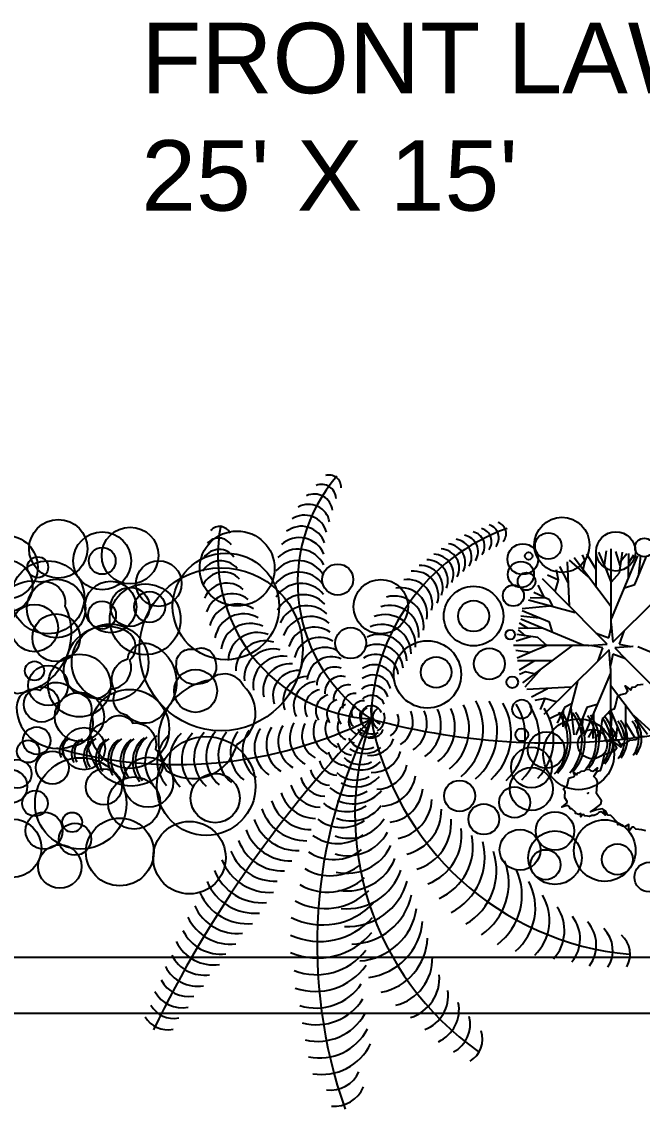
# Model space of a CAD drawing. Header units: inches. Extents: x 0 to 2330, y 0 to 1444.
# Drawn here: x 776.1 to 842.5, y 325.4 to 441.8 of the extents above; entities that cross this region are included whole.
import ezdxf

# ---------------------------------------------------------------- set-up
doc = ezdxf.new("R2010")
doc.units = ezdxf.units.IN
doc.header["$MEASUREMENT"] = 0
for name, color, linetype in [('BOUNDRY WALL', 41, 'Continuous'), ('dIMENSIONS', 40, 'Continuous'), ('Plants', 92, 'Continuous')]:
    doc.layers.add(name, color=color, linetype=linetype)
doc.styles.get("Standard").update_dxf_attribs({"font": 'arial.ttf'})

# ---------------------------------------------------------------- blocks, each defined once
blk = doc.blocks.new('18')
at = {"layer": 'Plants'}
for p, q in [((5985.2, 13055.44), (5963.12, 13084.8)), ((5969.63, 13083.03), (5968.07, 13086.62)), ((5976.28, 13077.76), (5970.76, 13086.88)), ((5976.28, 13067.23), (5976.28, 13087.84)), ((5982.37, 13077.61), (5977.84, 13088.14)), ((5981.23, 13080.4), (5982.37, 13088.95)), ((5985.27, 13043.75), (5985.27, 13090.16)), ((5985.36, 13048.28), (6001.15, 13085.92)), ((5990.62, 13080.12), (5987.99, 13088.61)), ((5990.22, 13075.73), (5991.99, 13088.18)), ((5991.18, 13083.09), (5994.62, 13087.33)), ((5995.48, 13072.76), (5995.74, 13087.33)), ((5995.59, 13081.53), (5998.67, 13086.63)), ((5999.33, 13068.8), (6006.01, 13085.07)), ((6001.71, 13075.02), (6002.83, 13085.92)), ((5959.58, 13069.97), (5954.63, 13079.53)), ((5960.43, 13055.99), (5959.16, 13082.32)), ((5971.61, 13073.46), (5960.43, 13083.43)), ((5968.5, 13077.86), (5969.63, 13083.03)), ((5976.28, 13039.79), (5944.16, 13072.19)), ((5947.27, 13074.42), (5947.27, 13074.42)), ((5953.78, 13071.48), (5947.27, 13074.42)), ((5951.8, 13064.7), (5953.78, 13071.48)), ((5953.78, 13071.48), (5952.65, 13077.61)), ((5985.2, 13070.52), (5982.37, 13077.61)), ((5985.36, 13070.35), (5990.22, 13075.73)), ((5992.7, 13040.92), (6025.1, 13073.04)), ((5945.29, 13061.41), (5941.75, 13068.45)), ((5993.26, 13066.96), (5999.33, 13068.8)), ((5963.83, 13051.99), (5935.95, 13059.44)), ((5946.42, 13060.7), (5936.8, 13060.85)), ((5948.4, 13059.74), (5939.07, 13064.14)), ((5950.67, 13055.59), (5948.4, 13059.74)), ((5948.4, 13055.99), (5932.13, 13054.32)), ((5948.4, 13046.42), (5932.13, 13053.11)), ((5935.67, 13042.68), (5930.57, 13045.77)), ((5942.18, 13048.8), (5931.28, 13049.92)), ((5968.92, 13032.45), (5931.28, 13048.25)), ((5950.24, 13040.35), (5948.4, 13046.42)), ((5941.47, 13037.31), (5929.02, 13039.08)), ((5944.44, 13042.58), (5929.87, 13042.83)), ((5934.11, 13038.27), (5929.87, 13041.72)), ((5976.28, 13039.79), (5983.92, 13037.01)), ((5982.79, 13033.26), (5976.28, 13039.79)), ((5983.92, 13037.01), (5985.19, 13042.95)), ((5985.29, 13045.21), (5986.17, 13034.41)), ((5986.17, 13034.41), (5992.7, 13040.92)), ((5992.7, 13040.92), (5989.91, 13033.28)), ((5937.08, 13037.72), (5928.59, 13035.08)), ((5946.85, 13032.45), (5941.47, 13037.31)), ((5971.99, 13032.38), (5982.79, 13033.26)), ((5989.91, 13033.28), (5995.86, 13032.01)), ((5971.68, 13032.37), (5927.04, 13032.37)), ((5936.81, 13028.33), (5928.25, 13029.46)), ((5939.59, 13029.46), (5929.06, 13024.93)), ((5961.77, 13032.29), (5932.4, 13010.21)), ((5946.68, 13032.29), (5939.59, 13029.46)), ((5980.19, 13031.01), (5974.25, 13032.28)), ((5977.41, 13023.37), (5980.19, 13031.01)), ((5983.94, 13029.88), (5977.41, 13023.37)), ((5984.82, 13019.09), (5983.94, 13029.88)), ((5986.19, 13027.29), (5984.92, 13021.34)), ((5993.83, 13024.5), (5986.19, 13027.29)), ((5998.12, 13031.91), (5987.32, 13031.03)), ((5987.32, 13031.03), (5993.83, 13024.5)), ((6001.19, 13031.84), (6038.83, 13016.05)), ((5949.97, 13023.37), (5929.36, 13023.37)), ((5939.44, 13023.37), (5930.33, 13017.85)), ((5977.41, 13023.37), (5945.01, 12991.25)), ((5993.83, 13024.5), (6025.95, 12992.1)), ((5934.17, 13016.72), (5930.58, 13015.17)), ((5943.74, 13018.7), (5933.77, 13007.52)), ((5939.34, 13015.59), (5934.17, 13016.72)), ((5984.75, 13016.01), (5968.95, 12978.37)), ((5984.83, 13018.77), (5984.83, 12974.13)), ((5961.21, 13007.52), (5934.88, 13006.25)), ((5947.24, 13006.68), (5937.67, 13001.72)), ((5965.21, 13010.92), (5957.77, 12983.04)), ((5984.91, 13008.86), (6006.99, 12979.49)), ((5945.72, 13000.87), (5939.59, 12999.74)), ((5945.72, 13000.87), (5942.78, 12994.36)), ((5952.5, 12998.89), (5945.72, 13000.87)), ((5942.78, 12994.36), (5942.78, 12994.36)), ((5957.46, 12995.5), (5953.06, 12986.16)), ((5961.61, 12997.76), (5957.46, 12995.5)), ((5961.21, 12995.5), (5962.88, 12979.22)), ((5970.78, 12995.5), (5964.09, 12979.22)), ((5976.85, 12997.34), (5970.78, 12995.5)), ((5984.75, 12993.94), (5979.89, 12988.56)), ((5984.91, 12993.77), (5987.74, 12986.68)), ((5993.83, 12997.06), (5993.83, 12976.46)), ((5955.79, 12992.38), (5948.75, 12988.85)), ((5956.5, 12993.52), (5956.35, 12983.89)), ((5968.4, 12989.27), (5967.28, 12978.37)), ((5974.63, 12991.53), (5974.37, 12976.96)), ((5979.89, 12988.56), (5978.12, 12976.11)), ((5998.5, 12990.83), (6009.68, 12980.86)), ((5974.52, 12982.76), (5971.44, 12977.67)), ((5978.93, 12981.2), (5975.49, 12976.96)), ((5979.49, 12984.18), (5982.12, 12975.69)), ((5987.74, 12986.68), (5992.27, 12976.15)), ((5988.88, 12983.9), (5987.74, 12975.34)), ((5993.83, 12986.53), (5999.35, 12977.42)), ((6001.61, 12986.43), (6000.48, 12981.27)), ((6000.48, 12981.27), (6002.04, 12977.67))]:
    blk.add_line(p, q, dxfattribs=at)
for points in [[(5630.69, 13003.67, -0.520567), (5618.69, 13046.93, -0.520567), (5644.68, 13070.49, -0.520567), (5659.3, 13056.02, -0.520567)], [(5659.76, 13023.18, 0.520567), (5670.94, 13003.9, 0.520567), (5686.49, 13006.58, 0.520567), (5698.04, 13023.83, 0.520567), (5696.22, 13040.83, 0.520567)], [(5718.64, 12992.97, -0.520567), (5696.46, 12990.81, -0.520567), (5689.56, 13005, -0.520567), (5696.84, 13024.44, -0.520567), (5711.71, 13032.88, -0.520567)], [(5740.28, 13009.62, -0.520567), (5725.82, 13021.3, -0.520567), (5736.9, 13030.01, -0.520567), (5748.71, 13024.15, -0.520567)], [(5719.75, 12957.97, 0.520567), (5761.89, 12973.46, 0.520567), (5765.87, 13008.32, 0.520567), (5745.58, 13011.75, 0.520567)], [(5663.67, 12972.55, 0.520567), (5675.09, 12991.69, 0.520567), (5665.19, 13003.98, 0.520567), (5644.5, 13005.7, 0.520567), (5630.53, 12995.85, 0.520567)], [(5675.24, 12966.61, -0.520567), (5684.12, 12987.05, -0.520567), (5699.88, 12986.19, -0.520567), (5713.34, 12970.38, -0.520567), (5713.49, 12953.29, -0.520567)]]:
    blk.add_lwpolyline(points, format="xyb", close=True, dxfattribs=at)
for points in [[(5991.9, 12973.17), (5990.7, 12973.36), (5989.57, 12975.47), (5988.12, 12976.4), (5985.34, 12975.82), (5982.45, 12974.92), (5984.56, 12976.35), (5987.33, 12978.54), (5987.65, 12980.18), (5985.29, 12983.62), (5985.39, 12985.77), (5985.7, 12989.25), (5985.25, 12990.5), (5984.02, 12991.84), (5985.67, 12994.3), (5987.22, 12994.6), (5987.88, 12996.5), (5989.18, 13002.37), (5991.06, 13003.17), (5993.73, 13003.9), (5995.06, 13005.41), (5993.48, 13008.31), (5996.95, 13005.75), (5997.82, 13007.59), (5999.83, 13007.79), (6001.15, 13009.07), (6004.27, 13009.46)], [(6005.95, 12921.86), (6003.58, 12922.58), (5999.97, 12922.89), (5998.71, 12924.2), (5997.73, 12924.01), (5995.66, 12921.51), (5995.77, 12925.64), (5993.42, 12924.35), (5992.02, 12924.69), (5989.93, 12925.63), (5989.1, 12925.55), (5989.09, 12926.98), (5985.03, 12930.98), (5983.22, 12931.28), (5981.81, 12933.91), (5979.99, 12935.07), (5976.52, 12934.35), (5972.91, 12933.22), (5975.54, 12935.01), (5979, 12937.75), (5979.41, 12939.8), (5976.46, 12944.1), (5976.58, 12946.79), (5976.97, 12951.13), (5976.4, 12952.7), (5974.86, 12954.37), (5976.93, 12957.44), (5978.88, 12957.83), (5979.69, 12960.21), (5981.32, 12967.54), (5983.67, 12968.54), (5987.01, 12969.45), (5988.66, 12971.33), (5986.69, 12974.96), (5991.03, 12971.76), (5992.12, 12974.07), (5994.63, 12974.31), (5996.29, 12975.91), (6000.18, 12976.4), (6002.95, 12978.3), (6006.01, 12978.12)], [(5981.03, 12934.38), (5980.6, 12933.81), (5981.66, 12931.18), (5979.7, 12933.09), (5979.15, 12933.23), (5977.9, 12932.82), (5976.93, 12931.91), (5975.06, 12931.15), (5973.6, 12931.15), (5972.28, 12930.4), (5971.09, 12930.76), (5969.29, 12930.91), (5968.66, 12931.57), (5968.17, 12931.47), (5967.13, 12930.22), (5967.19, 12932.28), (5966.01, 12931.64), (5965.32, 12931.81), (5964.27, 12932.28), (5963.85, 12932.24), (5963.85, 12932.96), (5961.82, 12934.96), (5960.91, 12935.11), (5960.21, 12936.42), (5959.3, 12937), (5957.56, 12936.64), (5955.76, 12936.08), (5957.07, 12936.97), (5958.8, 12938.34), (5959.01, 12939.37), (5957.53, 12941.52), (5957.59, 12942.86), (5957.79, 12945.03), (5957.5, 12945.82), (5956.73, 12946.65), (5957.77, 12948.19), (5958.74, 12948.38), (5959.15, 12949.57), (5959.96, 12953.24), (5961.14, 12953.74), (5962.81, 12954.19), (5963.64, 12955.13), (5962.65, 12956.95), (5964.82, 12955.34), (5965.37, 12956.5), (5966.62, 12956.62), (5967.45, 12957.42), (5969.39, 12957.66), (5970.78, 12958.61), (5972.31, 12958.53), (5972.87, 12957.82), (5974.19, 12957.57), (5975.58, 12958.37), (5977.1, 12959.58), (5976.48, 12958.22), (5976.65, 12956.93)]]:
    blk.add_lwpolyline(points, dxfattribs=at)
blk.add_lwpolyline([(5971.35, 12944.66), (5971.77, 12944.55), (5971.36, 12944.23)], close=True, dxfattribs=at)
for centre, radius in [((5655.41, 13090.17), 17.46), ((5955.84, 13092.47), 16.48), ((5624.07, 13079.14), 19.08), ((5681.59, 13082.95), 17.3), ((5698.25, 13086.13), 16.96), ((5762.1, 13078.39), 22.35), ((5947.66, 13091.84), 7.86), ((5987.99, 13088.61), 11.71), ((5681.59, 13082.95), 8.03), ((5932.53, 13083.96), 9.19), ((6005.02, 13090.91), 5.55), ((5643.15, 13079.14), 6.21), ((5755.42, 13055.77), 31.79), ((5935.99, 13085.85), 2.2), ((5624.47, 13067.94), 15.57), ((5649.17, 13061.2), 21.74), ((5715.33, 13069.44), 13.62), ((5752.53, 13030.23), 48.66), ((5822.08, 13071.76), 9.26), ((5931.4, 13074.84), 7.77), ((5654.15, 13054.53), 17.44), ((5847.81, 13055.61), 16.21), ((5934.73, 13070.73), 5.29), ((5686.6, 13055.45), 15.37), ((5707.25, 13048.05), 21.13), ((5698.25, 13055.45), 11.66), ((5903.13, 13050.01), 17.76), ((5926.87, 13062.23), 6.3), ((5681.49, 13050.62), 8.33), ((5709.91, 13055.45), 9.21), ((5903.13, 13050.01), 9.26), ((5641.16, 13042.89), 14.11), ((5654.15, 13037.08), 14.23), ((5686.31, 13022.34), 22.9), ((5829.81, 13033.91), 9.26), ((5924.98, 13038.92), 2.83), ((5875.58, 13015.23), 20.08), ((5668, 13008.59), 18.69), ((5912.56, 13021.54), 9.26), ((5641.2, 13017.32), 5.73), ((5649.31, 13008.59), 11.92), ((5880.8, 13016.5), 9.19), ((5737.27, 13005.42), 12.83), ((5926.24, 13010.57), 3.46), ((5645.41, 12997.33), 10.52), ((5668, 12989.91), 14.68), ((5698.02, 12982.72), 23.54), ((5931.9, 12994.51), 5.66), ((5965.85, 12967.56), 21.1), ((5642.51, 12975.7), 8.19), ((5670.76, 12970.91), 12.55), ((5931.9, 12979.2), 3.82), ((5946.48, 12970.11), 10.91), ((5974.09, 12973.63), 8.75), ((5637.41, 12969.3), 6.68), ((5743.62, 12948.65), 29.47), ((5651.89, 12959.65), 9.82), ((5937.64, 12959.74), 12.14), ((5630.92, 12955.9), 8.53), ((5668.79, 12938.27), 27.26), ((5709.05, 12950.89), 14.94), ((5626.86, 12948.4), 10.07), ((5682.56, 12948.13), 10.76), ((5748.97, 12941.44), 14.7), ((5937.64, 12946.9), 12.84), ((5700.67, 12938.53), 15.56), ((5894.77, 12942.74), 9.26), ((5927.59, 12938.9), 9.26), ((5641.53, 12938.27), 7.63), ((5909.27, 12928.85), 9.19), ((5627.9, 12911.53), 17.44), ((5646.92, 12922), 11.05), ((5663.67, 12927.04), 5.9), ((5692.11, 12909.32), 20.21), ((5951.7, 12921.82), 11.52), ((5665.35, 12916.91), 9.6), ((5733.66, 12905.89), 21.63), ((5930.84, 12910.58), 12.18), ((5981.4, 12910.16), 18.38), ((5951.7, 12905.87), 15.95), ((5656.36, 12900.6), 12.95), ((5946.05, 12901.73), 8.95), ((5988.93, 12904.9), 9.19), ((6007.93, 12894.3), 8.84)]:
    blk.add_circle(centre, radius, dxfattribs=at)
for centre, radius, start, end in [((5895.84, 13070.09), 97.67, 139.56689, 236.56633), ((5816.95, 13126.86), 7.25, 358.0698, 107.33061), ((5812.42, 13119.9), 8.7, 2.11147, 111.37228), ((5808.16, 13111.94), 10.88, 6.15313, 115.41395), ((5804.75, 13103.98), 12.69, 10.1948, 119.45561), ((5848.28, 13086.05), 97.67, 169.33398, 266.33343), ((5802.36, 13096.78), 13.42, 14.23647, 123.49728), ((5910.2, 13096.76), 8.01, 319.96905, 73.31584), ((5915.45, 13099.2), 7.09, 317.69632, 71.04311), ((5751.6, 13096.16), 7.25, 27.83689, 137.09771), ((5800.45, 13089.07), 14.51, 18.27813, 127.53895), ((5964.91, 12986.79), 122.9, 109.8929, 179.1654), ((5895.97, 13088.52), 9.85, 326.78723, 80.13402), ((5901.08, 13091.75), 8.67, 324.5145, 77.86129), ((5906, 13094.56), 7.88, 322.24178, 75.58856), ((5751.12, 13087.87), 8.7, 31.87856, 141.13937), ((5799.1, 13080.87), 15.96, 22.3198, 131.58061), ((5887.13, 13082), 11.08, 331.33268, 84.67947), ((5891.31, 13085.24), 10.67, 329.05996, 82.40674), ((5751.38, 13078.85), 10.88, 35.92023, 145.18104), ((5798.47, 13072.94), 17.05, 26.36147, 135.62228), ((5879.21, 13075), 11.9, 335.87814, 89.22493), ((5883.1, 13078.59), 11.49, 333.60541, 86.9522), ((5752.37, 13070.24), 12.69, 39.96189, 149.22271), ((5798.5, 13065.71), 17.41, 30.40313, 139.66395), ((5871.56, 13066.98), 13.23, 340.42359, 93.77038), ((5875.48, 13071.25), 12.31, 338.15087, 91.49765), ((5753.87, 13062.81), 13.42, 44.00356, 153.26437), ((5799.05, 13058.86), 17.41, 34.4448, 143.70561), ((5863.83, 13057.17), 14.71, 345.55346, 98.90025), ((5867.46, 13062.12), 14.71, 342.69632, 96.04311), ((5756.04, 13055.17), 14.51, 48.04523, 157.30604), ((5800.08, 13052.07), 17.41, 38.48647, 147.74728), ((5859.9, 13051.31), 15.63, 348.41061, 101.75739), ((5758.94, 13047.38), 15.96, 52.08689, 161.34771), ((5801.59, 13045.36), 17.41, 42.52813, 151.78895), ((5855.65, 13044.24), 17.73, 351.26775, 104.61454), ((5762.33, 13040.19), 17.05, 56.12856, 165.38937), ((5803.57, 13038.78), 17.41, 46.5698, 155.83061), ((5853.05, 13038.95), 17.47, 354.12489, 107.47168), ((5765.95, 13033.92), 17.41, 60.17023, 169.43104), ((5769.83, 13028.25), 17.41, 64.21189, 173.47271), ((5806, 13032.35), 17.41, 50.61147, 159.87228), ((5850.16, 13032.5), 18.39, 356.98204, 110.32882), ((5989.11, 13045.52), 3.84, 180, 184.66495), ((5774.1, 13022.86), 17.41, 68.25356, 177.51437), ((5808.33, 13027.46), 15.96, 54.65313, 163.91395), ((5846.87, 13022.55), 16.55, 2.69632, 116.04311), ((5848.41, 13027.55), 17.47, 359.83918, 113.18597), ((5981.43, 13043.75), 3.84, 347.9659, 0), ((5778.73, 13017.79), 17.41, 72.29523, 181.55604), ((5811.23, 13022.04), 15.23, 58.6948, 167.95561), ((5845.54, 13017.48), 15.63, 5.55346, 118.90025), ((5783.72, 13013.06), 17.41, 76.33689, 185.59771), ((5789.02, 13008.69), 17.41, 80.37856, 189.63937), ((5814.46, 13016.82), 14.51, 62.73647, 171.99728), ((5844.72, 13013.39), 13.66, 8.41061, 121.75739), ((5971.68, 13036.21), 3.84, 270, 274.66495), ((5973.45, 13028.53), 3.84, 77.9659, 90), ((5996.66, 13035.77), 3.84, 257.9659, 270), ((5998.43, 13028.09), 3.84, 90, 94.66495), ((5793.48, 13005.6), 15.96, 84.42023, 193.68104), ((5818.41, 13011.22), 14.51, 66.77813, 176.03895), ((5820.49, 13008.74), 10.88, 70.8198, 180.08061), ((5843.86, 13008.67), 12.31, 11.26775, 124.61454), ((5988.67, 13020.54), 3.84, 167.9659, 180), ((5798.68, 13002.34), 15.23, 88.46189, 197.72271), ((5804.07, 12999.41), 14.51, 92.50356, 201.76437), ((5824.27, 13004.38), 9.79, 74.86147, 184.12228), ((5843.23, 13004.22), 10.67, 14.12489, 127.47168), ((5980.99, 13018.77), 3.84, 0, 4.66495), ((5810.29, 12996.51), 14.51, 96.54523, 205.80604), ((5828.28, 13000.25), 8.7, 78.90313, 188.16395), ((5842.63, 12998.95), 9.85, 16.98204, 130.32882), ((5813.32, 12995.39), 10.88, 100.58689, 209.84771), ((5818.76, 12993.48), 9.79, 104.62856, 213.88937), ((5824.3, 12991.88), 8.7, 108.67023, 217.93104), ((5832.25, 12996.58), 7.25, 82.9448, 192.20561), ((5842.34, 12994.73), 7.95, 19.83918, 133.18597), ((5829.57, 12990.67), 7.25, 112.71189, 221.97271), ((5836.34, 12989.59), 7.25, 116.75356, 226.01437), ((5837.59, 12992.28), 7.25, 86.98647, 196.24728), ((5843.97, 12989.3), 8.14, 129.71119, 220.40817), ((5843.17, 12988.99), 7.25, 120.79523, 230.05604), ((5842.15, 12989.99), 6.57, 22.69632, 136.04311), ((5849.88, 12993.57), 8.14, 161.09367, 251.79065), ((5850.02, 12988.87), 7.25, 124.83689, 234.09771), ((5860.63, 12984.93), 23.05, 305.86365, 24.60301), ((5866.36, 12983.73), 25.68, 307.05413, 25.79349), ((5869.73, 12983.04), 30.73, 308.2446, 26.98397), ((5872.66, 12982.39), 36.21, 309.43508, 28.17444), ((5880.2, 12981.01), 37.04, 310.62556, 29.36492), ((5889.4, 12979.57), 36.21, 311.81603, 30.5554), ((5897.81, 12978.42), 36.21, 313.00651, 31.74587), ((5907.71, 12977.32), 34.74, 314.19698, 32.93635), ((5918.03, 12976.43), 32.86, 315.38746, 34.12682), ((5725.89, 13223.35), 261.93, 254.15666, 296.32186), ((6349.61, 12494.92), 708.05, 135.79693, 154.18022), ((5822.63, 12981.38), 15.06, 153.01675, 243.71373), ((6106.51, 12854.02), 296.74, 153.0343, 199.32156), ((5826.87, 12982.91), 12.21, 154.63213, 245.32911), ((5830.03, 12983.92), 8.14, 156.24752, 246.9445), ((5836.74, 12986.95), 8.14, 157.8629, 248.55988), ((6005.01, 12931.74), 172.61, 160.77372, 234.97897), ((5843.36, 12990.17), 8.14, 159.47829, 250.17527), ((5948.98, 13383.7), 409.34, 254.85457, 279.41385), ((6011.73, 13020.15), 172.61, 190.54081, 264.74607), ((5841.26, 12989.31), 8.94, 301.10175, 19.84111), ((5847.76, 12987.67), 10.73, 302.29222, 21.03159), ((5850.56, 12987.17), 16.39, 303.4827, 22.22206), ((5856.27, 12985.86), 19.02, 304.67317, 23.41254), ((5930.44, 12975.71), 28.92, 316.57794, 35.3173), ((5932.12, 12976.17), 28.92, 316.57794, 35.3173), ((5939.89, 12975.39), 27.95, 317.76841, 36.50778), ((5941.56, 12975.85), 27.95, 317.76841, 36.50778), ((5951.42, 12975.29), 24.9, 318.95889, 37.69825), ((5953.09, 12975.75), 24.9, 318.95889, 37.69825), ((5962.75, 12975.49), 22.05, 320.14937, 38.88873), ((5964.43, 12975.95), 22.05, 320.14937, 38.88873), ((5975.72, 12976.04), 17.56, 321.33984, 40.07921), ((5977.4, 12976.5), 17.56, 321.33984, 40.07921), ((5985.65, 12976.78), 16.1, 322.53032, 41.26968), ((5987.32, 12977.24), 16.1, 322.53032, 41.26968), ((5765.99, 12966.2), 22.39, 138.47829, 229.17527), ((5772.03, 12967.17), 21.17, 140.09367, 230.79065), ((5778.44, 12968.38), 20.35, 141.70906, 232.40603), ((5785.22, 12969.85), 19.95, 143.32444, 234.02142), ((5791.95, 12971.5), 19.54, 144.93983, 235.6368), ((5798.25, 12973.2), 18.73, 146.55521, 237.25219), ((5804.51, 12975.06), 17.91, 148.17059, 238.86757), ((5811.48, 12977.38), 17.91, 149.78598, 240.48296), ((5815.77, 12978.74), 15.06, 151.40136, 242.09834), ((5837.1, 12983.23), 3.08, 192.23584, 264.59109), ((5842.45, 12989.04), 9.28, 220.33432, 293.84952), ((5841.7, 12985.51), 8.21, 260.12272, 337.51764), ((5664.28, 12969.62), 8.14, 119.09367, 209.79065), ((5665.96, 12970.08), 8.14, 119.09367, 209.79065), ((5673.08, 12967.78), 9.77, 120.70906, 211.40603), ((5674.75, 12968.24), 9.77, 120.70906, 211.40603), ((5682.73, 12966.16), 12.21, 122.32444, 213.02142), ((5684.41, 12966.62), 12.21, 122.32444, 213.02142), ((5691.62, 12964.94), 13.84, 123.93983, 214.6368), ((5693.3, 12965.4), 13.84, 123.93983, 214.6368), ((5700.14, 12964.03), 15.06, 125.55521, 216.25219), ((5701.82, 12964.49), 15.06, 125.55521, 216.25219), ((5708.68, 12963.39), 16.28, 127.17059, 217.86757), ((5710.36, 12963.85), 16.28, 127.17059, 217.86757), ((5718.05, 12963.05), 18.32, 128.78598, 219.48296), ((5719.73, 12963.51), 18.32, 128.78598, 219.48296), ((5727.43, 12963.02), 20.35, 130.40136, 221.09834), ((5735.58, 12963.23), 21.17, 132.01675, 222.71373), ((5744.12, 12963.73), 22.39, 133.63213, 224.32911), ((5751.43, 12964.35), 22.39, 135.24752, 225.9445), ((5758.73, 12965.17), 22.39, 136.8629, 227.55988), ((5831.02, 12976.36), 9.25, 193.47721, 265.83247), ((5832.29, 12978.08), 3.7, 192.85652, 265.21178), ((5838.87, 12981.81), 11.13, 222.25098, 295.76619), ((5840.22, 12986.08), 8.21, 230.35563, 307.75055), ((5841.5, 12981.66), 14.78, 263.48636, 340.88128), ((5826.7, 12971.59), 10.49, 194.0979, 266.45316), ((5838.14, 12982.84), 14.78, 233.71926, 311.11419), ((5842.98, 12973.95), 17.24, 266.84999, 344.24491), ((5822.21, 12966.57), 11.41, 194.71859, 267.07385), ((5835.85, 12975.34), 13.91, 224.16765, 297.68286), ((5835.59, 12975.41), 17.24, 237.0829, 314.47782), ((5845.38, 12965.21), 18.47, 270.21363, 347.60855), ((5817.77, 12961.5), 12.34, 195.33928, 267.69454), ((5832.79, 12968.38), 16.23, 226.08432, 299.59952), ((5847.22, 12958.13), 21.55, 273.57727, 350.97219), ((5811.92, 12954.44), 18.5, 196.58066, 268.93592), ((5814.84, 12957.97), 15.42, 195.95997, 268.31523), ((5833.33, 12966.63), 18.47, 240.44654, 317.84146), ((5809.02, 12950.9), 21.59, 197.20135, 269.55661), ((5829.89, 12961.35), 18.55, 228.00098, 301.51619), ((5831.42, 12959.57), 21.55, 243.81017, 321.20509), ((5850.78, 12949.09), 22.17, 276.9409, 354.33582), ((5806.13, 12947.35), 24.67, 197.82204, 270.1773), ((5827.3, 12954.69), 21.34, 229.91765, 303.43286), ((5830.02, 12949.95), 22.17, 247.17381, 324.56873), ((5853.67, 12941.67), 24.63, 280.30454, 357.69946), ((5798.42, 12937.84), 27.76, 199.06342, 271.41868), ((5803.25, 12943.79), 27.76, 198.44273, 270.79799), ((5824.59, 12947.08), 23.19, 231.83432, 305.34952), ((5828.84, 12942.08), 24.63, 250.53745, 327.93237), ((5856.87, 12934.34), 27.09, 283.66818, 1.0631), ((5860.84, 12926.68), 28.94, 287.03181, 4.42673), ((5793.66, 12931.85), 27.76, 199.68411, 272.03937), ((5865.18, 12919.19), 30.79, 290.39545, 7.79037), ((5788.96, 12925.8), 27.76, 200.3048, 272.66006), ((5822.07, 12939.4), 25.05, 233.75098, 307.26619), ((5827.99, 12934.13), 27.09, 253.90108, 331.296), ((5868.9, 12912.62), 33.87, 293.75908, 11.15401), ((5784.32, 12919.7), 27.76, 200.92549, 273.28074), ((5819.66, 12931.2), 26.44, 235.66765, 309.18286), ((5827.63, 12925.51), 28.94, 257.26472, 334.65964), ((5872.9, 12906.14), 36.95, 297.12272, 14.51764), ((5879.83, 12898.19), 36.95, 300.48636, 17.88128), ((5781.61, 12916.01), 30.84, 201.54618, 273.90143), ((5827.68, 12916.85), 30.79, 260.62836, 338.02328), ((5887.21, 12890.66), 36.95, 303.84999, 21.24491), ((5777.09, 12909.83), 30.84, 202.16687, 274.52212), ((5817.48, 12922.94), 27.83, 237.58432, 311.09952), ((5827.65, 12909.3), 33.87, 263.99199, 341.38691), ((5895.02, 12883.58), 36.95, 307.21363, 24.60855), ((5772.63, 12903.61), 30.84, 202.78756, 275.14281), ((5815.98, 12917.83), 32.47, 239.50098, 313.01619), ((5827.9, 12901.69), 36.95, 267.35563, 344.75055), ((5906.12, 12875.9), 33.87, 310.57727, 27.97219), ((5768.23, 12897.33), 30.84, 203.40825, 275.7635), ((5814.5, 12912.68), 37.11, 241.41765, 314.93286), ((5829.97, 12891.35), 36.95, 270.71926, 348.11419), ((5919.6, 12868.48), 28.82, 313.9409, 31.33582), ((5762.15, 12888.47), 27.76, 204.02894, 276.38419), ((5813.04, 12907.51), 41.74, 243.33432, 316.84952), ((5757.92, 12882.09), 27.76, 204.64963, 277.00488), ((5832.64, 12881.15), 36.95, 274.0829, 351.47782), ((5932.73, 12862.35), 24.63, 317.30454, 34.69946), ((5945.15, 12857.44), 21.55, 320.66818, 38.0631), ((5811.42, 12897.67), 41.74, 245.25098, 318.76619), ((5835.9, 12871.13), 36.95, 277.44654, 354.84146), ((5955.43, 12853.74), 20.94, 324.03181, 41.42673), ((5752.07, 12873.08), 24.67, 205.27032, 277.62557), ((5810.12, 12887.77), 41.74, 247.16765, 320.68286), ((5841.73, 12858.95), 33.87, 280.81017, 358.20509), ((5967.74, 12850.57), 18.47, 327.39545, 44.79037), ((5981.13, 12848.25), 15.39, 330.75908, 48.15401), ((5748, 12866.58), 24.67, 205.89101, 278.24626), ((5742.37, 12857.44), 21.59, 206.5117, 278.86695), ((5809.29, 12873.2), 37.11, 249.08432, 322.59952), ((5849.74, 12845.81), 28.82, 284.17381, 1.56873), ((5738.48, 12850.84), 21.59, 207.13239, 279.48764), ((5808.81, 12863.25), 37.11, 251.00098, 324.51619), ((5733.08, 12841.55), 18.5, 207.75308, 280.10833), ((5858.09, 12833.98), 24.63, 287.53745, 4.93237), ((5729.36, 12834.85), 18.5, 208.37377, 280.72902), ((5809.11, 12848.67), 32.47, 252.91765, 326.43286), ((5866.44, 12823.55), 21.55, 290.90108, 8.296), ((5809.45, 12838.73), 32.47, 254.83432, 328.34952), ((5873.52, 12815.23), 20.94, 294.26472, 11.65964), ((5724.18, 12825.43), 15.42, 208.99446, 281.34971), ((5810.13, 12828.8), 32.47, 256.75098, 330.26619), ((5720.64, 12818.64), 15.42, 209.61515, 281.9704), ((5882.64, 12806.37), 18.47, 297.62836, 15.02328), ((5811.14, 12818.9), 32.47, 258.66765, 332.18286), ((5893.11, 12797.71), 15.39, 300.99199, 18.38691), ((5812.48, 12809.04), 32.47, 260.58432, 334.09952), ((5817.75, 12785.79), 18.55, 262.50098, 336.01619), ((5820.19, 12776.17), 18.55, 264.41765, 337.93286)]:
    blk.add_arc(centre, radius, start, end, dxfattribs=at)

msp = doc.modelspace()

# ---------------------------------------------------------------- linework, layer by layer
at = {"layer": 'BOUNDRY WALL'}
for p, q in [((1066.99429, 341.61423), (622.99429, 341.61423)), ((1072.99429, 335.61423), (622.99429, 335.61423))]:
    msp.add_line(p, q, dxfattribs=at)

# ---------------------------------------------------------------- block references
at = {"xscale": 0.1794485982964325, "yscale": 0.1794485982964325, "zscale": 0.1794485982964325}
msp.add_blockref('18', (-234.87694, -1963.63671), dxfattribs=at)

# ---------------------------------------------------------------- texts
at = {"layer": 'dIMENSIONS', "insert": (788.86666, 441.67689), "char_height": 7.5391995, "attachment_point": 1}
msp.add_mtext_dynamic_manual_height_columns("FRONT LAWM \\P25' X 15'", width=154.5109132, gutter_width=37.696, heights=[0], dxfattribs=at)

doc.saveas('drawing.dxf')
